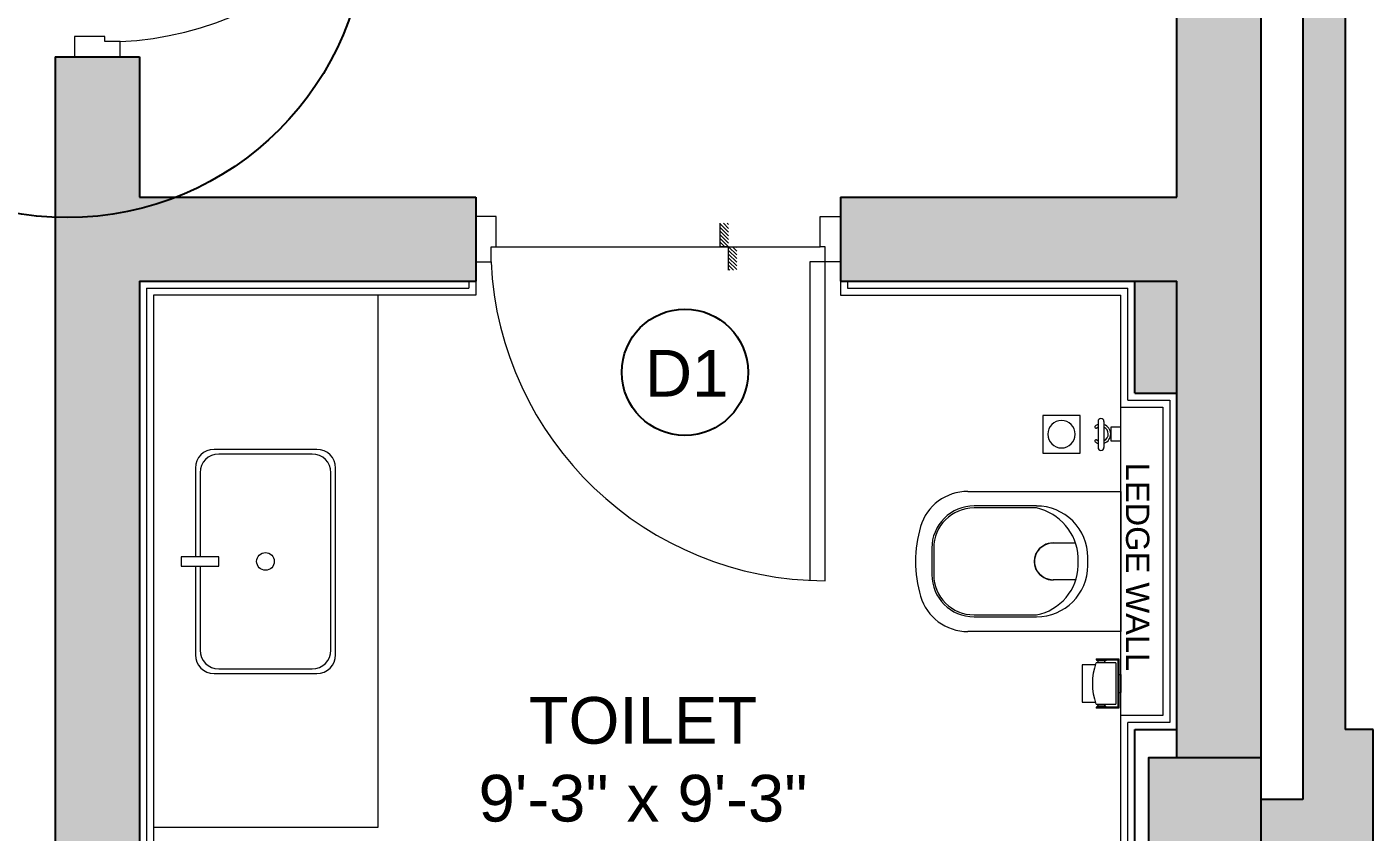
# Model space of a CAD drawing. Header units: inches. Extents: x 211391 to 214260, y -106888 to -102532.
# Drawn here: x 212201.2 to 212345.2, y -106591.4 to -106505.2 of the extents above; entities that cross this region are included whole.
import ezdxf

# ---------------------------------------------------------------- set-up
doc = ezdxf.new("R2010")
doc.units = ezdxf.units.IN
doc.header["$MEASUREMENT"] = 0
doc.layers.get('0').update_dxf_attribs({"color": 4})
doc.layers.add('COLUMN', color=6, linetype='Continuous')
doc.layers.add('S-DIM', color=7, linetype='Continuous')
for name, color, linetype, lineweight in [('counter', 177, 'Continuous', 13), ('DOOR', 2, 'Continuous', 9), ('DROP', 1, 'Continuous', 5), ('FIXTURES', 8, 'Continuous', 9), ('HATCH', 251, 'Continuous', 13), ('STONE', 1, 'Continuous', 18), ('TEXT', 3, 'Continuous', 9), ('TEXT 1', 3, 'Continuous', 15), ('WALL', 5, 'Continuous', 25), ('WORKING', 1, 'Continuous', 9)]:
    doc.layers.add(name, color=color, linetype=linetype, lineweight=lineweight)
doc.layers.get('S-DIM').off()
doc.styles.add('STYLE1', font='arial.ttf', dxfattribs={"height": 8})
doc.styles.add('style5', font='arial.ttf', dxfattribs={"height": 9})

# ---------------------------------------------------------------- blocks, each defined once
blk = doc.blocks.new('AETJUEU')
at = {"layer": 'FIXTURES'}
for p, q in [((67937.68, -56339.05), (67936.69, -56339.05)), ((67936.69, -56339.05), (67936.69, -56343.07)), ((67937.68, -56343.07), (67937.68, -56339.05)), ((67936.69, -56340.58), (67927.19, -56340.58)), ((67936.69, -56341.08), (67927.69, -56341.08)), ((67947.19, -56340.58), (67937.68, -56340.58)), ((67946.69, -56341.08), (67937.68, -56341.08)), ((67925.19, -56342.58), (67925.19, -56353.58)), ((67925.69, -56343.08), (67925.69, -56353.08)), ((67936.69, -56343.07), (67937.68, -56343.07)), ((67948.69, -56353.08), (67948.69, -56343.08)), ((67949.19, -56353.58), (67949.19, -56342.58)), ((67927.19, -56355.58), (67947.19, -56355.58)), ((67927.69, -56355.08), (67946.69, -56355.08))]:
    blk.add_line(p, q, dxfattribs=at)
blk.add_circle((67937.19, -56348.08), 0.945, dxfattribs=at)
for centre, start, end in [((67927.19, -56342.58), 90, 180), ((67927.69, -56343.08), 90, 180), ((67946.69, -56343.08), 0, 90), ((67947.19, -56342.58), 0, 90), ((67927.69, -56353.08), 180, 270), ((67946.69, -56353.08), 270, 0), ((67927.19, -56353.58), 180, 270), ((67947.19, -56353.58), 270, 0)]:
    blk.add_arc(centre, 2, start, end, dxfattribs=at)
blk = doc.blocks.new('RJeaT')
at = {"layer": 'FIXTURES', "ltscale": 0.2}
for p, q in [((1938.58, 410.34), (1938.58, 415.34)), ((1938.58, 415.34), (1940.88, 415.34)), ((1938.68, 410.44), (1938.68, 415.24)), ((1938.68, 415.24), (1940.88, 415.24)), ((1940.88, 414.94), (1938.88, 414.94)), ((1938.88, 410.74), (1938.88, 414.94)), ((1939.88, 415.24), (1939.88, 415.14)), ((1939.88, 415.14), (1940.78, 415.14)), ((1939.98, 415.14), (1939.98, 414.94)), ((1940.68, 415.14), (1940.68, 414.94)), ((1940.78, 415.14), (1940.78, 415.24)), ((1940.88, 415.24), (1940.88, 415.34)), ((1942.28, 414.74), (1940.98, 414.74)), ((1942.28, 410.94), (1942.28, 414.74)), ((1938.58, 413.74), (1938.38, 413.74)), ((1938.38, 411.94), (1938.38, 413.74)), ((1938.58, 411.94), (1938.38, 411.94)), ((1940.88, 410.44), (1938.68, 410.44)), ((1938.68, 410.44), (1940.88, 410.44)), ((1938.88, 410.74), (1940.88, 410.74)), ((1939.88, 410.44), (1939.88, 410.54)), ((1939.88, 410.54), (1940.78, 410.54)), ((1939.98, 410.74), (1939.98, 410.54)), ((1940.68, 410.74), (1940.68, 410.54)), ((1940.78, 410.54), (1940.78, 410.44)), ((1940.88, 410.34), (1940.88, 410.44)), ((1940.98, 410.94), (1942.28, 410.94)), ((1940.88, 410.34), (1938.58, 410.34)), ((1940.08, 386.28), (1940.08, 388.92)), ((1942.48, 389.48), (1942.48, 385.68)), ((1946.28, 389.48), (1942.48, 389.48)), ((1946.28, 385.68), (1946.28, 389.48)), ((1939.38, 388.25), (1938.38, 388.25)), ((1938.38, 388.25), (1938.38, 386.85)), ((1939.38, 386.85), (1939.38, 388.25)), ((1938.38, 386.85), (1939.38, 386.85)), ((1942.48, 385.68), (1946.28, 385.68))]:
    blk.add_line(p, q, dxfattribs=at)
at = {"layer": 'FIXTURES'}
for p, q in [((1938.38, 407.57), (1953.87, 407.57)), ((1938.38, 393.37), (1938.38, 407.57)), ((1953.24, 406.09), (1946.91, 406.09)), ((1953.24, 405.88), (1946.91, 405.88)), ((1942.93, 402.34), (1945.23, 402.34)), ((1942.93, 402.34), (1945.23, 402.34)), ((1941.71, 400.89), (1941.71, 400.04)), ((1942.68, 400.89), (1942.68, 400.04)), ((1957.3, 400.47), (1957.3, 401.81)), ((1957.51, 400.47), (1957.51, 401.81)), ((1957.3, 399.12), (1957.3, 400.47)), ((1957.51, 399.12), (1957.51, 400.47)), ((1945.23, 398.59), (1942.96, 398.59)), ((1945.23, 398.59), (1942.96, 398.59)), ((1946.91, 395.05), (1953.24, 395.05)), ((1946.91, 394.84), (1953.24, 394.84)), ((1953.87, 393.37), (1938.38, 393.37))]:
    blk.add_line(p, q, dxfattribs=at)
at = {"layer": 'FIXTURES', "ltscale": 0.2, "extrusion": (0, 0, -1)}
blk.add_line((1940.68, 386.28), (1940.68, 388.92), dxfattribs=at)
at = {"layer": 'FIXTURES'}
for centre, start, end in [((1953.87, 402.57), 16.6739, 90), ((1953.87, 398.37), 270, 343.3261)]:
    blk.add_arc(centre, 5, start, end, dxfattribs=at)
at = {"layer": 'FIXTURES', "ltscale": 0.2}
for centre, start, end in [((1940.38, 388.92), 0, 180), ((1940.38, 386.28), 180, 0)]:
    blk.add_arc(centre, 0.3, start, end, dxfattribs=at)
for centre, major_axis, ratio, start_param, end_param in [((1935.08, 412.84), (0, 6.17), 0.999988, 4.36874, 5.056072), ((1940.38, 387.55), (0, 0.991), 0.999988, 0.339854, 2.833873), ((1940.38, 387.55), (0, 0.743), 0.999988, 0.460571, 2.725879), ((1940.38, 387.55), (0, 0.991), 0.999988, -0.626784, -0.307745), ((1940.38, 387.55), (-0.525, 0.525), 1, -1.412135, -1.201093), ((1940.88, 388.25), (0, 0.124), 0.999988, 2.220239, 5.656431), ((1940.38, 387.55), (-0.525, 0.525), 1, 2.771889, 3.025893), ((1940.38, 387.55), (0, 0.991), 0.999988, 3.449295, 3.7684), ((1940.88, 386.85), (0, 0.124), 0.999988, 3.768369, 7.204495)]:
    blk.add_ellipse(centre, major_axis=major_axis, ratio=ratio, start_param=start_param, end_param=end_param, dxfattribs=at)
at = {"layer": 'FIXTURES'}
for centre, major_axis, ratio, start_param, end_param in [((1946.91, 400.89), (-3.67, 3.67), 1, -0.785398, 0.785398), ((1947.9, 400.76), (-3.69, 3.69), 1, -0.594765, 0.75982), ((1953.24, 401.81), (3.02, 3.02), 1, 5.497787, 7.068583), ((1953.24, 401.81), (-2.88, 2.88), 1, 3.926991, 5.497787), ((1944.14, 400.47), (-15.03, 0), 0.9017, 2.877811, 3.405374), ((1945.23, 400.47), (-1.33, 1.33), 1, 2.356194, 5.497787), ((1946.91, 400.04), (3.67, 3.67), 1, 2.356194, 3.926991), ((1948.1, 400.34), (3.84, 3.84), 1, 2.412384, 3.705746), ((1953.24, 399.12), (2.88, 2.88), 1, 3.926991, 5.497787), ((1953.24, 399.12), (-3.02, 3.02), 1, 2.356194, 3.926991)]:
    blk.add_ellipse(centre, major_axis=major_axis, ratio=ratio, start_param=start_param, end_param=end_param, dxfattribs=at)
at = {"layer": 'FIXTURES', "extrusion": (0, 0, -1)}
blk.add_ellipse((1945.23, 400.47), major_axis=(1.33, 1.33), ratio=1, start_param=-0.785398, end_param=2.356194, dxfattribs=at)
at = {"layer": 'FIXTURES', "ltscale": 0.2, "extrusion": (0, 0, -1)}
blk.add_ellipse((1944.38, 387.58), major_axis=(0, 1.39), ratio=0.999988, start_param=4.213360238e-07, end_param=6.28318572851561, dxfattribs=at)
blk = doc.blocks.new('DOOR 3 L')
at = {"layer": 'DOOR'}
for points in [[(1.5, -4.54), (1.5, -3.04), (2, -3.04), (2, -0.04), (0, -0.04), (0, -4.54)], [(34.5, -4.54), (34.5, -3.04), (34, -3.04), (34, -0.04), (36, -0.04), (36, -4.54)]]:
    blk.add_lwpolyline(points, close=True, dxfattribs=at)
blk.add_lwpolyline([(34.5, -4.54, -0.400224), (1.5, -36.04), (1.5, -4.54), (3, -4.54), (3, -36.01)], format="xyb", dxfattribs=at)
blk = doc.blocks.new('GY')
at = {"layer": 'HATCH', "ltscale": 25}
h = blk.add_hatch(color=256, dxfattribs=at)
h.dxf.hatch_style = 1
h.paths.add_polyline_path([(210198.4, -104593.49), (210193.9, -104593.49), (210193.9, -104605.49), (210198.4, -104605.49)])
at = {"layer": 'counter', "ltscale": 20}
for p, q in [((210112.9, -104594.99), (210112.9, -104651.99)), ((210112.9, -104651.99), (210088.9, -104651.99))]:
    blk.add_line(p, q, dxfattribs=at)
at = {"layer": 'STONE'}
for p, q in [((210122.65, -104593.49), (210122.65, -104594.24)), ((210123.4, -104593.49), (210123.4, -104594.99)), ((210162.4, -104593.49), (210162.4, -104594.99)), ((210163.15, -104593.49), (210163.15, -104594.24)), ((210088.15, -104594.24), (210122.65, -104594.24)), ((210088.15, -104594.24), (210088.15, -104703.74)), ((210123.4, -104594.99), (210088.9, -104594.99)), ((210088.9, -104594.99), (210088.9, -104702.99)), ((210162.4, -104594.99), (210192.4, -104594.99)), ((210163.15, -104594.24), (210193.15, -104594.24)), ((210192.4, -104606.99), (210192.4, -104594.99)), ((210192.4, -104639.99), (210192.4, -104606.99)), ((210192.4, -104664.49), (210192.4, -104639.99))]:
    blk.add_line(p, q, dxfattribs=at)
for points in [[(210193.15, -104606.24), (210193.15, -104594.24)], [(210193.15, -104606.24), (210197.65, -104606.24), (210197.65, -104640.74), (210193.15, -104640.74)], [(210192.4, -104606.99), (210196.9, -104606.99), (210196.9, -104639.99), (210192.4, -104639.99)], [(210193.15, -104697.69), (210197.65, -104697.69), (210197.65, -104663.74), (210193.15, -104663.74), (210193.15, -104640.74)]]:
    blk.add_lwpolyline(points, dxfattribs=at)
at = {"layer": 'WALL', "ltscale": 20}
for p, q in [((210193.9, -104605.49), (210193.9, -104593.49)), ((210193.9, -104605.49), (210198.4, -104605.49)), ((210193.9, -104662.99), (210193.9, -104641.49)), ((210193.9, -104641.49), (210198.4, -104641.49)), ((210193.9, -104662.99), (210193.9, -104641.49))]:
    blk.add_line(p, q, dxfattribs=at)
at = {"layer": 'WORKING', "ltscale": 15}
blk.add_lwpolyline([(210198.4, -104662.49), (210195.4, -104662.49), (210195.4, -104644.49), (210198.4, -104644.49)], dxfattribs=at)
at = {"layer": 'DOOR', "ltscale": 5, "xscale": -1.083333333242384, "yscale": 1.083333333242384, "zscale": 1.083333333242384, "rotation": 359.9999999999729}
blk.add_blockref('DOOR 3 L', (210162.4, -104586.51), dxfattribs=at)
at = {"layer": 'FIXTURES', "xscale": 1.056338028168694, "yscale": 1.056338028168694, "zscale": 1.056338028168694, "rotation": 180}
blk.add_blockref('RJeaT', (212239.98, -104200.46), dxfattribs=at)
at = {"layer": 'FIXTURES', "rotation": 90}
blk.add_blockref('AETJUEU', (153752.81, -172560.68), dxfattribs=at)
at = {"layer": 'TEXT', "insert": (210195.46, -104624.08), "char_height": 2.5, "width": 32.163, "attachment_point": 2, "rotation": 270, "style": 'style5'}
blk.add_mtext('\\A1;LEDGE WALL', dxfattribs=at)
at = {"layer": 'TEXT', "ltscale": 10, "insert": (210192.28, -104651.41), "char_height": 5, "attachment_point": 9, "style": 'STYLE1'}
blk.add_mtext_dynamic_manual_height_columns('\\A1;\\pxqc;TOILET \\P9\'-3" x 9\'-3"', width=101.9942, gutter_width=35, heights=[0], dxfattribs=at)
blk = doc.blocks.new('*X6')
at = {"color": 0}
for p, q in [((-16.76, -3.5), (-13.26, 0)), ((-16.76, -0.85), (-15.91, 0)), ((-16.42, -5.81), (-10.61, 0)), ((-13.76, -5.81), (-7.95, 0)), ((-11.11, -5.81), (-5.3, 0)), ((-8.46, -5.81), (-2.65, 0)), ((-5.81, -5.81), (0, 0)), ((0, 0), (6, 6)), ((0, 2.65), (3.35, 6)), ((0, 5.3), (0.7, 6)), ((2.65, 0), (8.65, 6)), ((5.3, 0), (11.3, 6)), ((7.95, 0), (13.95, 6)), ((10.61, 0), (16.61, 6)), ((13.26, 0), (17.04, 3.78)), ((15.91, 0), (17.04, 1.13)), ((-3.16, -5.81), (0, -2.65)), ((-0.51, -5.81), (0, -5.3))]:
    blk.add_line(p, q, dxfattribs=at)
blk = doc.blocks.new('4 UQ46U')
at = {"layer": 'DROP', "lineweight": 5}
blk.add_lwpolyline([(67308.83, -52969.15), (67308.83, -52972.46), (67307.64, -52972.46), (67307.64, -52975.82)], dxfattribs=at)
at = {"layer": 'DROP', "lineweight": 5, "extrusion": (0, 0, -1), "xscale": 0.1972594911858323, "yscale": 0.1972594911858323, "zscale": -0.1972594911858323, "rotation": 270}
blk.add_blockref('*X6', (-67308.83, -52972.46), dxfattribs=at)
blk = doc.blocks.new('erwe54')
at = {"layer": 'COLUMN', "ltscale": 20, "true_color": 0xe517e8}
h = blk.add_hatch(color=6, dxfattribs=at)
h.dxf.hatch_style = 1
h.paths.add_polyline_path([(205764.77, -116186.54), (205764.77, -116168.54), (205752.77, -116168.54), (205752.77, -116186.54)])
at = {"layer": 'COLUMN', "ltscale": 20}
blk.add_lwpolyline([(205764.77, -116168.54), (205764.77, -116186.54), (205752.77, -116186.54), (205752.77, -116168.54)], close=True, dxfattribs=at)

msp = doc.modelspace()

# ---------------------------------------------------------------- hatches: boundary and pattern name
at = {"layer": 'HATCH', "ltscale": 15}
h = msp.add_hatch(color=256, dxfattribs=at)
h.dxf.hatch_style = 1
h.paths.add_polyline_path([(212345.19, -106580.4), (212342.19, -106580.4), (212342.19, -106433.4), (212333.19, -106433.4), (212333.19, -106437.9), (212337.69, -106437.9), (212337.69, -106587.9), (212333.19, -106587.9), (212333.19, -106592.4), (212342.19, -106592.4), (212345.19, -106592.4)])
h = msp.add_hatch(color=256, dxfattribs=at)
h.dxf.hatch_style = 1
h.paths.add_polyline_path([(212333.19, -106451.4), (212324.19, -106451.4), (212324.19, -106523.4), (212288.19, -106523.4), (212288.19, -106532.4), (212324.19, -106532.4), (212324.19, -106583.4), (212333.19, -106583.4)])
h = msp.add_hatch(color=256, dxfattribs=at)
h.dxf.hatch_style = 1
h.paths.add_polyline_path([(212213.19, -106532.4), (212249.19, -106532.4), (212249.19, -106523.4), (212213.19, -106523.4), (212213.19, -106508.38), (212204.19, -106508.38), (212204.19, -106640.4), (212213.19, -106640.4)])
at = {"layer": 'HATCH', "ltscale": 20}
h = msp.add_hatch(color=256, dxfattribs=at)
h.dxf.hatch_style = 1
h.paths.add_polyline_path([(212324.19, -106532.4), (212324.19, -106523.4), (212288.19, -106523.4), (212288.19, -106532.4)])

# ---------------------------------------------------------------- linework, layer by layer
at = {"layer": 'Defpoints', "ltscale": 15}
msp.add_circle((212205.46, -106493.54), 32.06, dxfattribs=at)
at = {"layer": 'Defpoints'}
msp.add_circle((212271.56, -106542.16), 6.76, dxfattribs=at)
at = {"layer": 'DROP', "ltscale": 20}
msp.add_line((212251.35, -106528.72), (212286.02, -106528.72), dxfattribs=at)
at = {"layer": 'WALL'}
for p, q in [((212342.19, -106433.4), (212342.19, -106580.4)), ((212337.69, -106437.9), (212337.69, -106587.9)), ((212324.19, -106523.4), (212324.19, -106451.4)), ((212324.19, -106583.4), (212324.19, -106532.4)), ((212345.19, -106580.4), (212342.19, -106580.4)), ((212345.19, -106592.4), (212345.19, -106580.4)), ((212337.69, -106587.9), (212333.19, -106587.9))]:
    msp.add_line(p, q, dxfattribs=at)
at = {"layer": 'WALL', "ltscale": 20}
for p, q in [((212333.19, -106451.4), (212333.19, -106583.4)), ((212204.19, -106508.38), (212213.19, -106508.38)), ((212204.19, -106508.38), (212204.19, -106640.4)), ((212213.19, -106508.38), (212213.19, -106523.4)), ((212213.19, -106523.4), (212249.19, -106523.4)), ((212249.19, -106523.4), (212249.19, -106532.4)), ((212288.19, -106523.4), (212324.19, -106523.4)), ((212288.19, -106523.4), (212288.19, -106532.4)), ((212213.19, -106532.4), (212249.19, -106532.4)), ((212213.19, -106532.4), (212213.19, -106640.4)), ((212288.19, -106532.4), (212324.19, -106532.4))]:
    msp.add_line(p, q, dxfattribs=at)

# ---------------------------------------------------------------- block references
at = {"layer": 'DOOR', "ltscale": 5, "xscale": -1.082596922725787, "yscale": 1.082596922725787, "zscale": 1.082596922725787, "rotation": 89.99999999997283}
msp.add_blockref('DOOR 3 L', (212206.21, -106469.4), dxfattribs=at)
at = {"layer": 'S-DIM'}
msp.add_blockref('GY', (2125.79, -1938.92), dxfattribs=at)
at = {"layer": 'TEXT 1'}
msp.add_blockref('erwe54', (6568.42, 9585.14), dxfattribs=at)
at = {"layer": 'WALL', "xscale": -0.7535655759087191, "yscale": 0.7535655759087191, "zscale": 0.7535655759087191, "rotation": 180}
msp.add_blockref('4 UQ46U', (161554.62, -146446.94), dxfattribs=at)

# ---------------------------------------------------------------- texts
at = {"layer": 'Defpoints', "insert": (212275.86, -106539.76), "char_height": 5, "attachment_point": 3, "style": 'STYLE1'}
msp.add_mtext_dynamic_manual_height_columns('\\A1;\\pxqc;D1', width=8.2379, gutter_width=70, heights=[0], dxfattribs=at)

doc.saveas('drawing.dxf')
